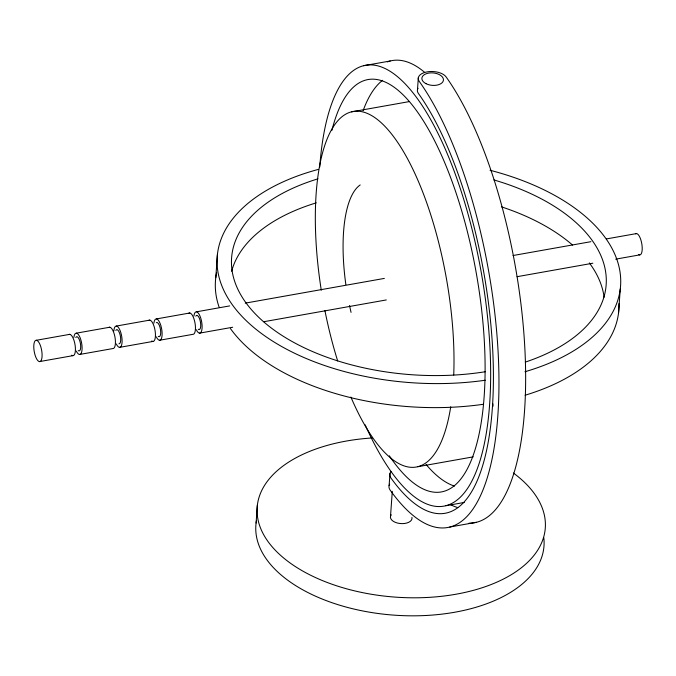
<?xml version="1.0" encoding="UTF-8"?>
<svg xmlns="http://www.w3.org/2000/svg" width="676" height="676" viewBox="0 0 676 676"><rect width="100%" height="100%" fill="white"/><g stroke="black" fill="none" stroke-linecap="round" stroke-linejoin="round"><path stroke-width="1.01" d="M215.779 277.718L217.503 253.694M256.094 523.03L257.387 505.006M389.106 485.613L389.967 473.606M417.489 89.57L418.351 77.554M390.508 516.287L392.3 491.342M618.532 313.03L620.255 289.007M363.57 65.733L390.246 60.984M351.528 111.87L408.972 101.653M36.445 340.265L69.78 334.333M76.447 333.15L109.791 327.218M116.458 326.035L149.802 320.111M156.469 318.92L189.804 312.996M196.471 311.813L229.688 305.907M245.261 303.135L384.348 278.411M513.05 255.52L590.9 241.687M606.465 238.915L636.572 233.566M39.428 361.609A10.833 3.76 79.9 0 0 40.552 346.011A10.833 3.76 79.9 0 0 33.825 345.191A10.833 3.76 79.9 0 0 39.428 361.609L72.771 355.686M79.438 354.503L112.782 348.571A10.833 3.76 79.9 0 0 114.937 336.969A10.833 3.76 79.9 0 0 108.836 327.463M119.449 347.388L152.793 341.456M159.46 340.273L192.795 334.35A10.833 3.76 79.9 0 0 194.958 322.739A10.833 3.76 79.9 0 0 188.849 313.233M199.462 333.158L232.679 327.252M263.817 321.717L386.3 299.941M517.081 276.687L592.852 263.217M615.684 259.161L639.555 254.911M417.827 466.71L473.225 456.858M445.788 505.732L464.251 502.454M449.768 527.027L476.436 522.286M351.055 312.38A108.329 37.602 79.9 0 1 349.526 305.501M345.858 284.588A108.329 37.602 79.9 0 1 360.19 184.954M418.038 88.294A14.45 7.613 3.2 0 0 418.452 93.516A231.099 80.224 79.9 0 1 492.339 408.287A231.099 80.224 79.9 0 1 390.905 477.949A14.45 8.332 5.1 0 1 390.948 471.552M389.655 484.227A14.45 8.332 5.1 0 0 390.035 489.956A245.54 85.235 79.9 0 0 497.823 415.943A245.54 85.235 79.9 0 0 419.323 81.509A14.45 7.613 3.2 0 1 427.147 71.867A14.45 7.613 3.2 0 1 445.991 76.76A245.54 85.235 79.9 0 1 524.872 348.85A245.54 85.235 79.9 0 1 469.051 523.199M457.77 507.583A231.099 80.224 79.9 0 1 450.554 504.693M513.363 473.006A144.436 79.717 4.1 0 1 472.862 590.494A144.436 79.717 4.1 0 1 266.31 539.068A144.436 79.717 4.1 0 1 372.476 437.938M543.825 537.809A144.436 79.717 4.1 0 1 397.632 615.38A144.436 79.717 4.1 0 1 256.398 520.959M411.946 517.393A10.833 5.983 4.1 0 1 399.786 523.486A10.833 5.983 4.1 0 1 391.243 514.816M493.108 406.132A10.833 8.213 -35.6 0 1 492.939 403.868M618.979 303.651A202.209 111.608 4.1 0 1 525.117 395.215M483.568 404.256A202.209 111.608 4.1 0 1 230.448 328.57M219.075 307.014A202.209 111.608 4.1 0 1 216.641 272.555M490.049 170.267A202.209 111.608 4.1 0 1 619.791 270.569A202.209 111.608 4.1 0 1 524.973 371.741M485.292 380.233A202.209 111.608 4.1 0 1 235.24 308.611A202.209 111.608 4.1 0 1 318.464 169.363M493.928 179.951A187.767 103.631 4.1 0 1 605.442 270.679A187.767 103.631 4.1 0 1 525.328 362.099M485.351 371.724A187.767 103.631 4.1 0 1 251.387 309.608A187.767 103.631 4.1 0 1 317.999 178.827M231.64 271.329A187.767 103.631 4.1 0 1 316.275 202.851M501.533 206.873A187.767 103.631 4.1 0 1 572.538 245.05M589.337 262.922A187.767 103.631 4.1 0 1 604.099 297.22M387.314 61.913A223.874 77.715 79.9 0 1 424.663 72.349M319.756 167.006A223.874 77.715 79.9 0 1 427.046 113.306A223.874 77.715 79.9 0 1 484.819 441.377A223.874 77.715 79.9 0 1 365.158 424.832M331.908 130.358A209.433 72.704 79.9 0 1 432.792 137.245A209.433 72.704 79.9 0 1 482.089 416.653A209.433 72.704 79.9 0 1 389.317 455.776M454.449 486.086A209.433 72.704 79.9 0 1 426.057 464.463M363.08 110.754A209.433 72.704 79.9 0 1 382.599 80.3M450.731 406.766A180.543 62.674 79.9 0 1 350.878 397.032M337.679 360.959A180.543 62.674 79.9 0 1 324.911 310.546M321.286 290.198A180.543 62.674 79.9 0 1 373.414 116.669A180.543 62.674 79.9 0 1 453.723 375.011M193.936 315.979A10.833 3.76 79.9 0 1 199.2 314.399A10.833 3.76 79.9 0 1 201.862 329.93A10.833 3.76 79.9 0 1 196.285 329.702M635.617 233.803A10.833 3.76 79.9 0 1 641.947 244.712A10.833 3.76 79.9 0 1 638.507 254.43M195.812 316.165A7.225 2.51 79.9 0 1 200.409 321.869A7.225 2.51 79.9 0 1 198.262 329.28M153.925 323.094A10.833 3.76 79.9 0 1 159.198 321.514A10.833 3.76 79.9 0 1 161.86 337.045A10.833 3.76 79.9 0 1 156.274 336.817M156.325 322.646A7.225 2.51 79.9 0 1 160.55 329.913A7.225 2.51 79.9 0 1 158.252 336.394M148.847 320.348A10.833 3.76 79.9 0 1 155.176 331.257A10.833 3.76 79.9 0 1 151.737 340.974M113.847 330.97A10.833 3.76 79.9 0 1 118.951 328.24A10.833 3.76 79.9 0 1 121.891 343.932A10.833 3.76 79.9 0 1 116.264 343.923M115.799 330.395A7.225 2.51 79.9 0 1 120.193 335.169A7.225 2.51 79.9 0 1 118.951 343.83M73.904 337.316A10.833 3.76 79.9 0 1 79.177 335.744A10.833 3.76 79.9 0 1 81.838 351.275A10.833 3.76 79.9 0 1 76.261 351.038M75.788 337.501A7.225 2.51 79.9 0 1 80.376 343.205A7.225 2.51 79.9 0 1 78.239 350.616M68.825 334.578A10.833 3.76 79.9 0 1 75.154 345.478A10.833 3.76 79.9 0 1 71.715 355.196M426.041 83.689A10.833 6.245 5.1 0 0 443.363 80.613A10.833 6.245 5.1 0 0 428.567 73.101A10.833 6.245 5.1 0 0 426.041 83.689"/></g></svg>
